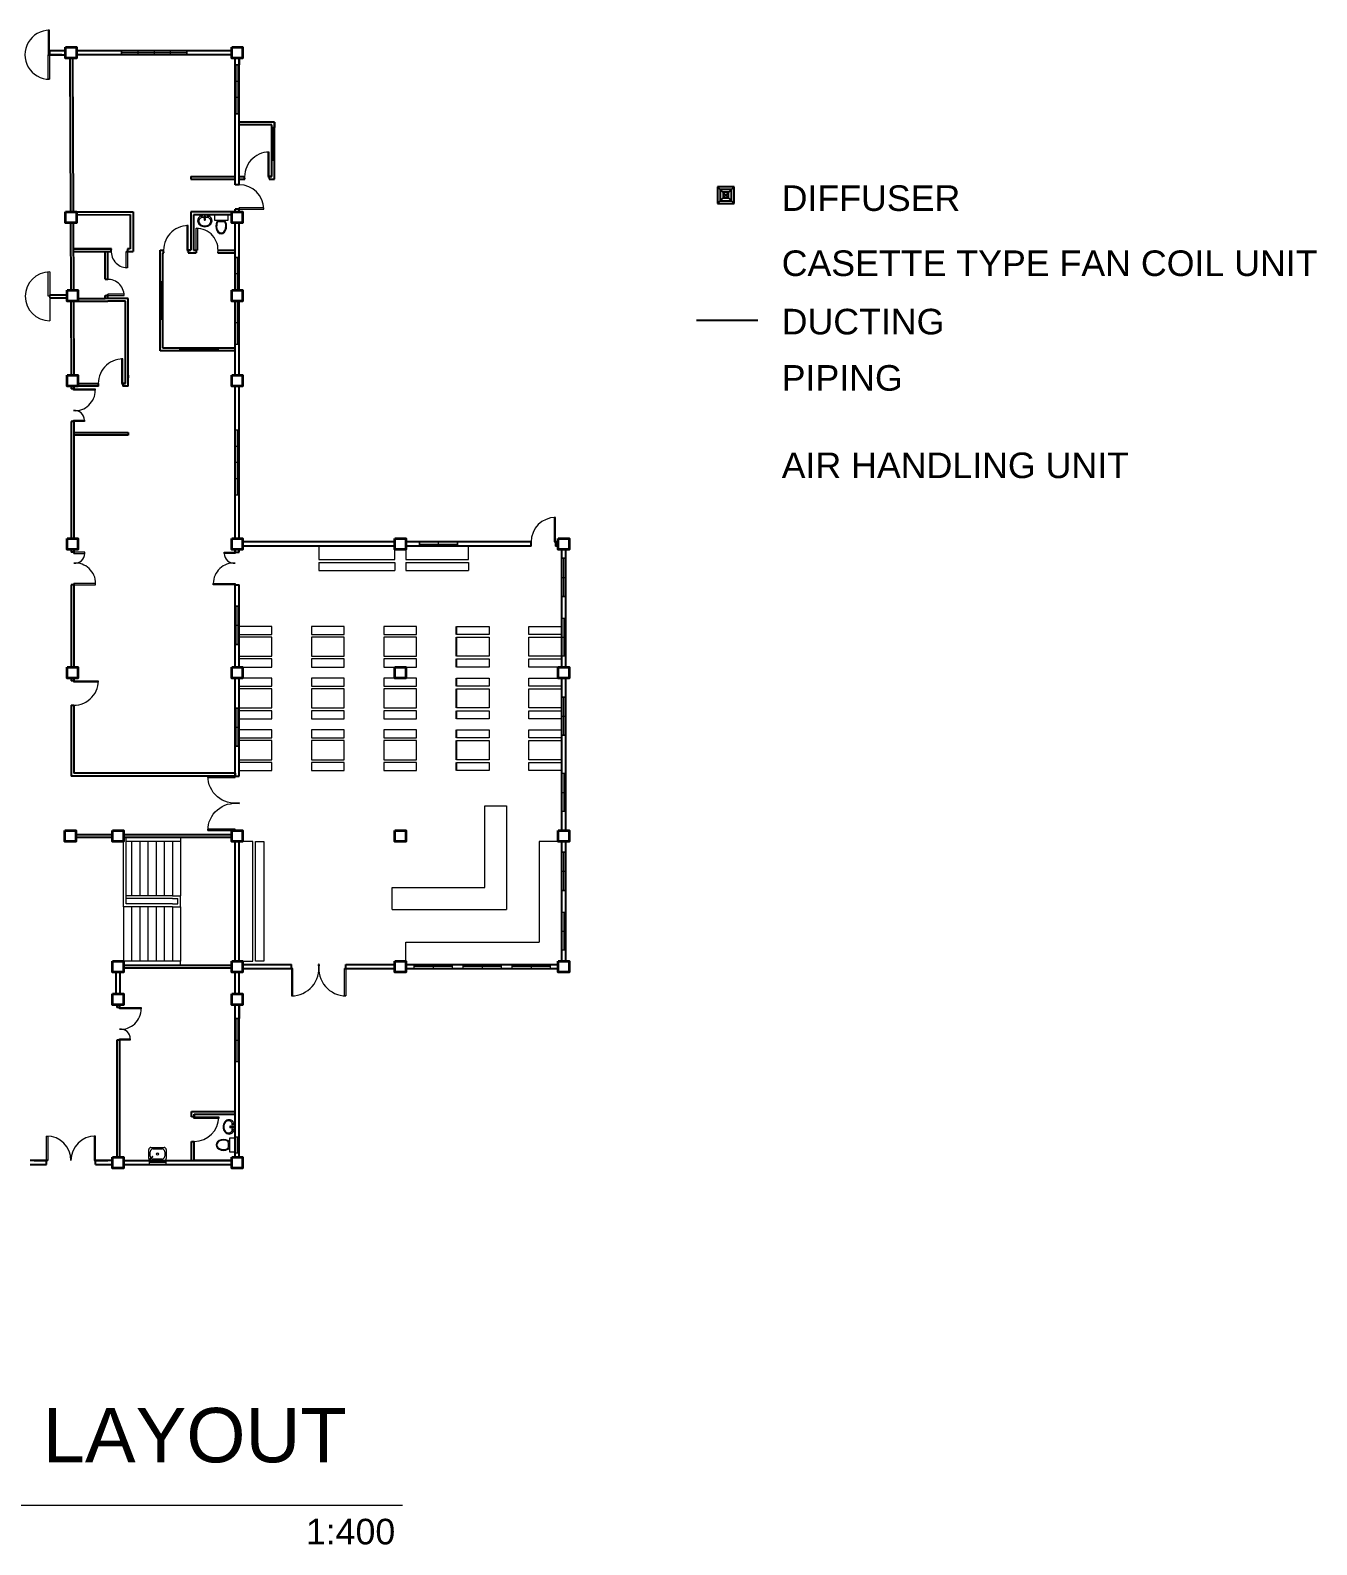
# Model space of a CAD drawing. Header units: millimetres. Extents: x 63005 to 126950, y 36019 to 74749.
# Drawn here: x 63231.5 to 63278.8, y 36302.6 to 36358.2 of the extents above; entities that cross this region are included whole.
import ezdxf

# ---------------------------------------------------------------- set-up
doc = ezdxf.new("R2010")
doc.units = ezdxf.units.MM
doc.header["$LTSCALE"] = 0.04
doc.layers.add('ahu line', color=150, linetype='Continuous')
doc.layers.add('diffuser', color=7, linetype='Continuous')
doc.styles.get("Standard").update_dxf_attribs({"font": 'arial.ttf', "width": 0.8})

# ---------------------------------------------------------------- blocks, each defined once
blk = doc.blocks.new('AC-S-12')
at = {"layer": 'diffuser', "color": 30}
for p, q in [((-0.15, 0.15), (0.15, -0.15)), ((0.15, 0.15), (-0.15, -0.15)), ((-0.15, 0.15), (-0.15, -0.15)), ((0.15, 0.15), (-0.15, 0.15)), ((-0.1, 0.1), (-0.1, -0.1)), ((0.1, 0.1), (-0.1, 0.1)), ((-0.05, 0.05), (-0.05, -0.05)), ((0.05, 0.05), (-0.05, 0.05)), ((0.05, -0.05), (0.05, 0.05)), ((0.1, -0.1), (0.1, 0.1)), ((0.15, -0.15), (0.15, 0.15)), ((-0.15, -0.15), (0.15, -0.15)), ((-0.1, -0.1), (0.1, -0.1)), ((-0.05, -0.05), (0.05, -0.05))]:
    blk.add_line(p, q, dxfattribs=at)
for points in [[(-0.358, 0.358, 0, 0.0447, 0), (-0.295, 0.295, 0, 0, 0), (-0.15, 0.15, 0, 0, 0)], [(0.358, 0.358, 0, 0.0447, 0), (0.295, 0.295, 0, 0, 0), (0.15, 0.15, 0, 0, 0)], [(-0.358, -0.358, 0, 0.0447, 0), (-0.295, -0.295, 0, 0, 0), (-0.15, -0.15, 0, 0, 0)], [(0.358, -0.358, 0, 0.0447, 0), (0.295, -0.295, 0, 0, 0), (0.15, -0.15, 0, 0, 0)]]:
    blk.add_lwpolyline(points, format="xyseb", dxfattribs=at)
blk = doc.blocks.new('fcu')
at = {"layer": 'diffuser', "xscale": 2.052644456280903, "yscale": 2.052644456280903, "zscale": 2.052644456280903}
blk.add_blockref('AC-S-12', (0, 0), dxfattribs=at)

msp = doc.modelspace()

# ---------------------------------------------------------------- linework, layer by layer
at = {"color": 8, "lineweight": 13}
for p, q in [((63232.211, 36358.214), (63232.161, 36358.214)), ((63232.161, 36358.214), (63232.161, 36357.314)), ((63232.211, 36357.314), (63232.211, 36358.214)), ((63232.161, 36356.414), (63232.161, 36357.314)), ((63232.161, 36357.314), (63232.211, 36357.314)), ((63232.161, 36357.314), (63232.211, 36357.314)), ((63232.211, 36357.364), (63232.211, 36357.264)), ((63232.211, 36357.314), (63232.211, 36356.414)), ((63232.211, 36357.264), (63232.211, 36356.414)), ((63232.211, 36356.414), (63232.161, 36356.414)), ((63240.28, 36353.739), (63240.23, 36353.739)), ((63240.23, 36353.739), (63240.23, 36352.839)), ((63240.28, 36352.839), (63240.28, 36353.739)), ((63240.08, 36351.689), (63239.18, 36351.689)), ((63239.18, 36351.639), (63240.08, 36351.639)), ((63240.08, 36351.639), (63240.08, 36351.689)), ((63237.305, 36351.039), (63237.255, 36351.039)), ((63237.255, 36351.039), (63237.255, 36350.139)), ((63237.305, 36350.139), (63237.305, 36351.039)), ((63237.605, 36350.139), (63237.605, 36350.939)), ((63237.605, 36350.939), (63237.655, 36350.939)), ((63237.655, 36350.939), (63237.655, 36350.139)), ((63235.08, 36350.089), (63235.03, 36350.089)), ((63235.03, 36349.489), (63235.03, 36350.089)), ((63235.08, 36350.089), (63235.08, 36349.489)), ((63237.655, 36350.139), (63237.605, 36350.139)), ((63235.08, 36349.489), (63235.03, 36349.489)), ((63232.168, 36348.439), (63232.168, 36349.339)), ((63232.218, 36349.339), (63232.218, 36348.439)), ((63232.218, 36348.439), (63232.168, 36348.439)), ((63232.218, 36348.389), (63232.218, 36348.489)), ((63232.218, 36348.439), (63232.218, 36347.539)), ((63234.955, 36348.514), (63234.355, 36348.514)), ((63234.355, 36348.464), (63234.955, 36348.464)), ((63234.955, 36348.464), (63234.955, 36348.514)), ((63234.905, 36346.139), (63234.855, 36346.139)), ((63234.855, 36346.139), (63234.855, 36345.239)), ((63234.905, 36345.239), (63234.905, 36346.139)), ((63234.905, 36345.239), (63234.855, 36345.239)), ((63233.105, 36344.24), (63233.105, 36344.238)), ((63250.805, 36340.314), (63250.755, 36340.314)), ((63250.755, 36340.314), (63250.755, 36339.414)), ((63250.805, 36339.414), (63250.805, 36340.314)), ((63233.105, 36334.315), (63234.005, 36334.315)), ((63234.005, 36334.265), (63233.105, 36334.265)), ((63234.005, 36334.315), (63234.005, 36334.265)), ((63241.105, 36323.738), (63241.105, 36322.738)), ((63241.155, 36322.738), (63241.155, 36323.738)), ((63243.055, 36322.738), (63243.055, 36323.738)), ((63243.105, 36323.738), (63243.105, 36322.738)), ((63241.105, 36322.738), (63241.155, 36322.738)), ((63243.105, 36322.738), (63243.055, 36322.738)), ((63237.53, 36318.286), (63238.43, 36318.286)), ((63238.43, 36318.236), (63237.53, 36318.236)), ((63238.43, 36318.286), (63238.43, 36318.236)), ((63232.1, 36316.686), (63232.1, 36317.586)), ((63232.1, 36317.586), (63232.15, 36317.586)), ((63232.15, 36317.586), (63232.15, 36316.686)), ((63233.9, 36317.586), (63233.85, 36317.586)), ((63233.85, 36317.586), (63233.85, 36316.686)), ((63233.9, 36316.686), (63233.9, 36317.586)), ((63232.15, 36316.686), (63232.1, 36316.686)), ((63233.9, 36316.686), (63233.85, 36316.686))]:
    msp.add_line(p, q, dxfattribs=at)
at = {"color": 8, "lineweight": 25}
for p, q in [((63232.161, 36357.314), (63232.805, 36357.314)), ((63232.661, 36357.464), (63232.211, 36357.464)), ((63232.805, 36357.464), (63232.211, 36357.464)), ((63232.211, 36357.464), (63232.211, 36357.314)), ((63232.661, 36357.314), (63232.211, 36357.314)), ((63232.955, 36357.189), (63232.98, 36351.539)), ((63233.055, 36357.189), (63233.08, 36351.539)), ((63238.905, 36357.464), (63233.205, 36357.464)), ((63238.905, 36357.314), (63233.205, 36357.314)), ((63239.03, 36352.539), (63239.03, 36357.189)), ((63239.18, 36352.539), (63239.18, 36357.189)), ((63239.18, 36357.189), (63239.18, 36356.939)), ((63240.48, 36354.839), (63239.18, 36354.839)), ((63240.38, 36354.739), (63239.18, 36354.739)), ((63240.38, 36352.839), (63240.38, 36354.739)), ((63240.48, 36352.739), (63240.48, 36354.839)), ((63237.405, 36352.839), (63239.03, 36352.839)), ((63237.405, 36352.839), (63237.405, 36352.739)), ((63237.405, 36352.739), (63239.03, 36352.739)), ((63239.18, 36352.839), (63239.38, 36352.839)), ((63239.18, 36352.739), (63239.386, 36352.739)), ((63239.38, 36352.739), (63239.38, 36352.839)), ((63240.23, 36352.839), (63240.38, 36352.839)), ((63240.38, 36352.839), (63240.28, 36352.839)), ((63240.28, 36352.839), (63240.28, 36352.739)), ((63240.28, 36352.739), (63240.48, 36352.739)), ((63239.18, 36352.539), (63239.03, 36352.539)), ((63239.03, 36351.539), (63239.03, 36351.639)), ((63239.18, 36351.639), (63239.03, 36351.639)), ((63239.18, 36351.539), (63239.18, 36351.689)), ((63232.981, 36351.139), (63232.992, 36348.664)), ((63233.08, 36351.539), (63235.28, 36351.547)), ((63233.081, 36351.139), (63233.092, 36348.664)), ((63233.081, 36351.139), (63233.085, 36350.189)), ((63233.205, 36351.439), (63235.18, 36351.448)), ((63235.18, 36351.448), (63235.18, 36350.189)), ((63235.28, 36351.547), (63235.28, 36350.089)), ((63238.905, 36351.539), (63237.405, 36351.539)), ((63237.405, 36351.539), (63237.405, 36350.139)), ((63238.905, 36351.439), (63237.505, 36351.439)), ((63237.505, 36351.439), (63237.505, 36350.139)), ((63239.03, 36348.664), (63239.03, 36351.139)), ((63239.18, 36348.664), (63239.18, 36351.139)), ((63233.085, 36350.189), (63234.488, 36350.189)), ((63234.488, 36350.189), (63233.085, 36350.189)), ((63233.085, 36350.089), (63234.48, 36350.089)), ((63234.255, 36349.064), (63234.255, 36350.089)), ((63234.355, 36349.064), (63234.355, 36350.089)), ((63234.48, 36350.089), (63234.48, 36350.189)), ((63235.03, 36350.089), (63235.28, 36350.089)), ((63235.18, 36350.189), (63235.08, 36350.189)), ((63235.18, 36350.189), (63235.08, 36350.189)), ((63235.08, 36350.189), (63235.08, 36350.089)), ((63236.28, 36346.439), (63236.28, 36350.139)), ((63236.28, 36350.139), (63236.405, 36350.139)), ((63236.38, 36346.539), (63236.38, 36350.039)), ((63236.38, 36350.039), (63236.411, 36350.039)), ((63236.38, 36350.039), (63236.411, 36350.039)), ((63236.405, 36350.039), (63236.405, 36350.139)), ((63237.405, 36350.139), (63237.305, 36350.139)), ((63237.305, 36350.139), (63237.305, 36350.039)), ((63237.305, 36350.039), (63237.605, 36350.039)), ((63237.505, 36350.139), (63237.605, 36350.139)), ((63237.605, 36350.139), (63237.605, 36350.039)), ((63238.399, 36350.039), (63239.03, 36350.039)), ((63238.405, 36350.139), (63239.03, 36350.139)), ((63234.255, 36349.064), (63234.355, 36349.064)), ((63232.218, 36348.489), (63232.855, 36348.489)), ((63232.218, 36348.389), (63232.855, 36348.389)), ((63232.994, 36348.264), (63233.005, 36345.539)), ((63233.094, 36348.264), (63233.094, 36348.114)), ((63233.094, 36348.264), (63233.105, 36345.539)), ((63233.255, 36348.364), (63234.255, 36348.364)), ((63233.255, 36348.264), (63234.355, 36348.264)), ((63234.255, 36348.364), (63234.255, 36348.464)), ((63234.255, 36348.364), (63234.255, 36348.464)), ((63234.255, 36348.464), (63234.355, 36348.464)), ((63234.355, 36348.364), (63234.255, 36348.364)), ((63234.355, 36348.364), (63234.355, 36348.514)), ((63235.105, 36348.364), (63234.355, 36348.364)), ((63235.005, 36348.264), (63234.355, 36348.264)), ((63235.005, 36345.239), (63235.005, 36348.264)), ((63235.105, 36345.139), (63235.105, 36348.364)), ((63239.03, 36345.539), (63239.03, 36348.264)), ((63239.18, 36345.539), (63239.18, 36348.264)), ((63239.03, 36346.439), (63236.28, 36346.439)), ((63239.03, 36346.539), (63236.38, 36346.539)), ((63239.03, 36345.539), (63239.03, 36346.489)), ((63233.005, 36345.139), (63233.005, 36345.039)), ((63233.105, 36345.039), (63233.005, 36345.039)), ((63233.105, 36345.139), (63233.105, 36345.039)), ((63233.255, 36345.239), (63234.005, 36345.239)), ((63234.011, 36345.139), (63233.255, 36345.139)), ((63234.005, 36345.239), (63234.005, 36345.139)), ((63235.005, 36345.239), (63234.905, 36345.239)), ((63234.905, 36345.239), (63234.905, 36345.139)), ((63235.105, 36345.139), (63234.905, 36345.139)), ((63239.03, 36339.539), (63239.03, 36345.139)), ((63239.03, 36344.989), (63239.03, 36345.139)), ((63239.18, 36339.539), (63239.18, 36345.139)), ((63239.18, 36345.039), (63239.18, 36345.139)), ((63233.005, 36343.839), (63233.005, 36339.539)), ((63233.105, 36343.839), (63233.005, 36343.839)), ((63233.105, 36343.839), (63233.105, 36339.539)), ((63233.105, 36343.439), (63235.105, 36343.439)), ((63235.105, 36343.339), (63233.105, 36343.339)), ((63235.105, 36343.439), (63235.105, 36343.339)), ((63244.905, 36339.414), (63239.305, 36339.414)), ((63249.905, 36339.414), (63245.305, 36339.414)), ((63249.905, 36339.264), (63249.905, 36339.414)), ((63250.905, 36339.414), (63250.805, 36339.414)), ((63250.805, 36339.414), (63250.805, 36339.264)), ((63233.005, 36339.139), (63233.005, 36339.039)), ((63233.105, 36339.039), (63233.005, 36339.039)), ((63233.105, 36339.139), (63233.105, 36338.989)), ((63233.105, 36339.139), (63233.105, 36339.039)), ((63239.03, 36338.989), (63239.03, 36339.139)), ((63239.03, 36339.039), (63239.18, 36339.039)), ((63239.18, 36339.039), (63239.18, 36339.139)), ((63244.905, 36339.264), (63239.305, 36339.264)), ((63249.905, 36339.264), (63245.305, 36339.264)), ((63250.905, 36339.264), (63250.805, 36339.264)), ((63251.03, 36334.814), (63251.03, 36339.139)), ((63251.18, 36334.814), (63251.18, 36339.139)), ((63233.005, 36337.839), (63233.005, 36334.815)), ((63233.105, 36337.839), (63233.005, 36337.839)), ((63233.105, 36337.889), (63233.105, 36334.815)), ((63239.03, 36334.814), (63239.03, 36337.889)), ((63239.03, 36337.839), (63239.18, 36337.839)), ((63239.18, 36334.814), (63239.18, 36337.839)), ((63233.005, 36334.415), (63233.005, 36334.315)), ((63233.105, 36334.415), (63233.105, 36334.315)), ((63239.03, 36330.813), (63239.03, 36334.414)), ((63239.18, 36330.813), (63239.18, 36334.414)), ((63251.03, 36328.813), (63251.03, 36334.414)), ((63251.18, 36328.813), (63251.18, 36334.414)), ((63233.105, 36334.315), (63233.005, 36334.315)), ((63233.005, 36333.421), (63233.005, 36330.813)), ((63233.005, 36333.415), (63233.105, 36333.415)), ((63233.105, 36333.415), (63233.105, 36330.913)), ((63239.03, 36330.913), (63233.105, 36330.913)), ((63239.03, 36330.813), (63233.105, 36330.813)), ((63239.03, 36330.813), (63239.18, 36330.813)), ((63233.18, 36328.663), (63234.53, 36328.663)), ((63233.18, 36328.563), (63234.53, 36328.563)), ((63234.93, 36328.663), (63238.905, 36328.663)), ((63234.93, 36328.563), (63238.905, 36328.563)), ((63239.03, 36324.013), (63239.03, 36328.413)), ((63239.18, 36324.013), (63239.18, 36328.413)), ((63251.03, 36324.013), (63251.03, 36328.413)), ((63251.18, 36324.013), (63251.18, 36328.413)), ((63234.93, 36323.863), (63238.905, 36323.863)), ((63239.305, 36323.888), (63241.105, 36323.888)), ((63241.105, 36323.738), (63241.105, 36323.888)), ((63243.105, 36323.888), (63244.905, 36323.888)), ((63243.105, 36323.738), (63243.105, 36323.888)), ((63245.305, 36323.888), (63250.905, 36323.888)), ((63234.655, 36322.811), (63234.655, 36323.613)), ((63234.805, 36322.811), (63234.805, 36323.613)), ((63234.93, 36323.763), (63238.905, 36323.763)), ((63239.03, 36322.811), (63239.03, 36323.613)), ((63239.18, 36322.811), (63239.18, 36323.613)), ((63239.305, 36323.738), (63241.155, 36323.738)), ((63243.055, 36323.738), (63244.905, 36323.738)), ((63245.305, 36323.738), (63250.905, 36323.738)), ((63234.68, 36322.411), (63234.68, 36322.311)), ((63234.78, 36322.311), (63234.68, 36322.311)), ((63234.78, 36322.411), (63234.78, 36322.261)), ((63234.78, 36322.411), (63234.78, 36322.311)), ((63239.03, 36316.811), (63239.03, 36322.411)), ((63239.18, 36316.811), (63239.18, 36322.411)), ((63239.18, 36322.411), (63239.18, 36321.911)), ((63234.68, 36321.111), (63234.68, 36316.811)), ((63234.78, 36321.111), (63234.68, 36321.111)), ((63234.78, 36321.161), (63234.78, 36316.811)), ((63237.43, 36318.286), (63237.43, 36318.486)), ((63237.43, 36318.486), (63239.03, 36318.486)), ((63237.53, 36318.286), (63237.43, 36318.286)), ((63237.53, 36318.236), (63237.53, 36318.386)), ((63237.53, 36318.386), (63239.03, 36318.386)), ((63237.53, 36318.386), (63237.53, 36318.286)), ((63237.43, 36316.686), (63237.43, 36317.386)), ((63237.43, 36317.386), (63237.53, 36317.386)), ((63237.53, 36316.686), (63237.53, 36317.386)), ((63232.15, 36316.686), (63231.505, 36316.686)), ((63231.65, 36316.686), (63232.1, 36316.686)), ((63232.1, 36316.536), (63232.1, 36316.686)), ((63234.53, 36316.686), (63233.85, 36316.686)), ((63233.9, 36316.686), (63234.35, 36316.686)), ((63233.9, 36316.536), (63233.9, 36316.686)), ((63234.93, 36316.686), (63238.905, 36316.686)), ((63238.905, 36316.686), (63237.53, 36316.686)), ((63231.505, 36316.536), (63232.1, 36316.536)), ((63231.65, 36316.536), (63232.1, 36316.536)), ((63233.9, 36316.536), (63234.35, 36316.536)), ((63233.9, 36316.536), (63234.53, 36316.536)), ((63234.93, 36316.536), (63238.905, 36316.536))]:
    msp.add_line(p, q, dxfattribs=at)
at = {"color": 8, "lineweight": 9}
for p, q in [((63236.055, 36357.464), (63234.855, 36357.464)), ((63234.855, 36357.464), (63234.855, 36357.314)), ((63237.255, 36357.389), (63234.855, 36357.389)), ((63235.455, 36357.464), (63235.455, 36357.314)), ((63236.055, 36357.464), (63236.055, 36357.314)), ((63236.055, 36357.314), (63237.255, 36357.314)), ((63236.655, 36357.314), (63236.655, 36357.464)), ((63237.255, 36357.314), (63237.255, 36357.464)), ((63239.18, 36356.939), (63239.03, 36356.939)), ((63239.03, 36356.939), (63239.03, 36356.339)), ((63239.105, 36355.139), (63239.105, 36356.939)), ((63239.03, 36356.339), (63239.18, 36356.339)), ((63239.18, 36356.339), (63239.18, 36355.739)), ((63239.18, 36355.739), (63239.03, 36355.739)), ((63239.03, 36355.739), (63239.03, 36355.139)), ((63239.03, 36355.139), (63239.18, 36355.139)), ((63240.48, 36354.639), (63240.38, 36354.639)), ((63240.38, 36354.639), (63240.38, 36353.439)), ((63240.43, 36354.639), (63240.43, 36353.439)), ((63240.38, 36354.039), (63240.48, 36354.039)), ((63240.38, 36353.439), (63240.48, 36353.439)), ((63237.906, 36351.241), (63237.893, 36351.363)), ((63237.935, 36351.241), (63237.948, 36351.363)), ((63238.27, 36351.439), (63238.27, 36351.239)), ((63238.77, 36351.439), (63238.27, 36351.439)), ((63238.27, 36351.239), (63238.77, 36351.239)), ((63238.43, 36351.189), (63238.611, 36351.189)), ((63238.77, 36351.239), (63238.77, 36351.439)), ((63239.18, 36349.864), (63239.03, 36349.864)), ((63239.105, 36349.864), (63239.105, 36348.664)), ((63239.18, 36348.664), (63239.18, 36349.864)), ((63236.28, 36348.289), (63236.28, 36348.989)), ((63236.28, 36348.989), (63236.38, 36348.989)), ((63236.33, 36348.989), (63236.33, 36347.589)), ((63236.38, 36348.989), (63236.38, 36347.589)), ((63239.18, 36349.264), (63239.03, 36349.264)), ((63236.28, 36348.289), (63236.38, 36348.289)), ((63239.105, 36348.264), (63239.105, 36346.664)), ((63239.18, 36348.264), (63239.18, 36346.664)), ((63236.38, 36347.589), (63236.28, 36347.589)), ((63239.18, 36347.464), (63239.03, 36347.464)), ((63239.18, 36346.664), (63239.03, 36346.664)), ((63237.005, 36346.439), (63237.005, 36346.539)), ((63238.405, 36346.489), (63237.005, 36346.489)), ((63238.405, 36346.439), (63237.005, 36346.439)), ((63237.705, 36346.539), (63238.405, 36346.539)), ((63237.705, 36346.539), (63237.705, 36346.439)), ((63238.405, 36346.539), (63238.405, 36346.439)), ((63239.03, 36342.339), (63239.03, 36343.539)), ((63239.03, 36343.539), (63239.18, 36343.539)), ((63239.105, 36343.539), (63239.105, 36341.139)), ((63239.03, 36342.939), (63239.18, 36342.939)), ((63239.18, 36342.339), (63239.03, 36342.339)), ((63239.18, 36342.339), (63239.18, 36341.139)), ((63239.18, 36341.739), (63239.03, 36341.739)), ((63239.18, 36341.139), (63239.03, 36341.139)), ((63245.805, 36339.414), (63245.805, 36339.264)), ((63246.505, 36339.264), (63246.505, 36339.414)), ((63247.205, 36339.264), (63247.205, 36339.414)), ((63242.105, 36339.264), (63242.105, 36338.764)), ((63244.905, 36338.764), (63244.905, 36339.139)), ((63245.305, 36339.264), (63245.305, 36338.764)), ((63245.805, 36339.339), (63247.205, 36339.339)), ((63245.805, 36339.264), (63247.205, 36339.264)), ((63247.605, 36338.764), (63247.605, 36339.264)), ((63251.18, 36338.814), (63251.03, 36338.814)), ((63251.105, 36337.414), (63251.105, 36338.814)), ((63242.105, 36338.764), (63244.905, 36338.764)), ((63242.105, 36338.664), (63244.905, 36338.664)), ((63242.105, 36338.664), (63242.105, 36338.364)), ((63242.105, 36338.364), (63244.905, 36338.364)), ((63244.905, 36338.664), (63244.905, 36338.364)), ((63245.305, 36338.764), (63247.605, 36338.764)), ((63245.305, 36338.664), (63247.605, 36338.664)), ((63245.305, 36338.664), (63245.305, 36338.364)), ((63245.305, 36338.364), (63247.605, 36338.364)), ((63247.605, 36338.664), (63247.605, 36338.364)), ((63251.03, 36338.114), (63251.18, 36338.114)), ((63251.03, 36337.414), (63251.18, 36337.414)), ((63239.18, 36337.051), (63239.03, 36337.051)), ((63239.105, 36335.651), (63239.105, 36337.051)), ((63251.03, 36336.614), (63251.18, 36336.614)), ((63251.105, 36336.614), (63251.105, 36335.214)), ((63239.03, 36336.351), (63239.18, 36336.351)), ((63240.38, 36336.314), (63239.18, 36336.314)), ((63239.18, 36336.314), (63239.18, 36336.014)), ((63240.38, 36336.014), (63240.38, 36336.314)), ((63243.04, 36336.314), (63241.84, 36336.314)), ((63241.84, 36336.314), (63241.84, 36336.014)), ((63243.04, 36336.014), (63243.04, 36336.314)), ((63245.7, 36336.314), (63244.5, 36336.314)), ((63244.5, 36336.314), (63244.5, 36336.014)), ((63245.7, 36336.014), (63245.7, 36336.314)), ((63247.16, 36336.314), (63248.36, 36336.314)), ((63248.36, 36336.314), (63248.36, 36336.014)), ((63249.82, 36336.014), (63249.82, 36336.314)), ((63249.82, 36336.314), (63251.02, 36336.314)), ((63251.02, 36336.314), (63251.02, 36336.014)), ((63239.03, 36335.651), (63239.18, 36335.651)), ((63239.18, 36336.014), (63240.38, 36336.014)), ((63240.38, 36335.914), (63239.18, 36335.914)), ((63239.18, 36335.914), (63239.18, 36335.214)), ((63240.38, 36335.214), (63240.38, 36335.914)), ((63241.84, 36336.014), (63243.04, 36336.014)), ((63243.04, 36335.914), (63241.84, 36335.914)), ((63241.84, 36335.914), (63241.84, 36335.214)), ((63243.04, 36335.214), (63243.04, 36335.914)), ((63244.5, 36336.014), (63245.7, 36336.014)), ((63245.7, 36335.914), (63244.5, 36335.914)), ((63244.5, 36335.914), (63244.5, 36335.214)), ((63245.7, 36335.214), (63245.7, 36335.914)), ((63248.36, 36336.014), (63247.16, 36336.014)), ((63247.16, 36335.914), (63248.36, 36335.914)), ((63248.36, 36335.914), (63248.36, 36335.214)), ((63251.02, 36336.014), (63249.82, 36336.014)), ((63249.82, 36335.914), (63251.02, 36335.914)), ((63249.82, 36335.214), (63249.82, 36335.914)), ((63251.02, 36335.914), (63251.02, 36335.214)), ((63251.03, 36335.914), (63251.18, 36335.914)), ((63239.18, 36335.214), (63240.38, 36335.214)), ((63240.38, 36335.114), (63239.18, 36335.114)), ((63239.18, 36335.114), (63239.18, 36334.814)), ((63240.38, 36334.814), (63240.38, 36335.114)), ((63241.84, 36335.214), (63243.04, 36335.214)), ((63243.04, 36335.114), (63241.84, 36335.114)), ((63241.84, 36335.114), (63241.84, 36334.814)), ((63243.04, 36334.814), (63243.04, 36335.114)), ((63244.5, 36335.214), (63245.7, 36335.214)), ((63245.7, 36335.114), (63244.5, 36335.114)), ((63244.5, 36335.114), (63244.5, 36334.814)), ((63245.7, 36334.814), (63245.7, 36335.114)), ((63248.36, 36335.214), (63247.16, 36335.214)), ((63247.16, 36335.114), (63248.36, 36335.114)), ((63248.36, 36335.114), (63248.36, 36334.814)), ((63251.02, 36335.214), (63249.82, 36335.214)), ((63249.82, 36334.814), (63249.82, 36335.114)), ((63249.82, 36335.114), (63251.02, 36335.114)), ((63251.18, 36335.214), (63251.03, 36335.214)), ((63239.18, 36334.814), (63240.38, 36334.814)), ((63240.38, 36334.414), (63239.18, 36334.414)), ((63239.18, 36334.414), (63239.18, 36334.114)), ((63240.38, 36334.114), (63240.38, 36334.414)), ((63241.84, 36334.814), (63243.04, 36334.814)), ((63243.04, 36334.414), (63241.84, 36334.414)), ((63241.84, 36334.414), (63241.84, 36334.114)), ((63243.04, 36334.114), (63243.04, 36334.414)), ((63244.5, 36334.814), (63245.7, 36334.814)), ((63245.7, 36334.414), (63244.5, 36334.414)), ((63244.5, 36334.414), (63244.5, 36334.114)), ((63245.7, 36334.114), (63245.7, 36334.414)), ((63248.36, 36334.814), (63247.16, 36334.814)), ((63247.16, 36334.414), (63248.36, 36334.414)), ((63248.36, 36334.414), (63248.36, 36334.114)), ((63251.02, 36334.814), (63249.82, 36334.814)), ((63249.82, 36334.114), (63249.82, 36334.414)), ((63249.82, 36334.414), (63251.02, 36334.414)), ((63239.18, 36334.114), (63240.38, 36334.114)), ((63240.38, 36334.014), (63239.18, 36334.014)), ((63239.18, 36334.014), (63239.18, 36333.314)), ((63240.38, 36333.314), (63240.38, 36334.014)), ((63241.84, 36334.114), (63243.04, 36334.114)), ((63243.04, 36334.014), (63241.84, 36334.014)), ((63241.84, 36334.014), (63241.84, 36333.314)), ((63243.04, 36333.314), (63243.04, 36334.014)), ((63244.5, 36334.114), (63245.7, 36334.114)), ((63245.7, 36334.014), (63244.5, 36334.014)), ((63244.5, 36334.014), (63244.5, 36333.314)), ((63245.7, 36333.314), (63245.7, 36334.014)), ((63248.36, 36334.114), (63247.16, 36334.114)), ((63247.16, 36334.014), (63248.36, 36334.014)), ((63248.36, 36334.014), (63248.36, 36333.314)), ((63251.02, 36334.114), (63249.82, 36334.114)), ((63249.82, 36334.014), (63251.02, 36334.014)), ((63249.82, 36333.314), (63249.82, 36334.014)), ((63239.18, 36333.313), (63239.03, 36333.313)), ((63239.105, 36331.913), (63239.105, 36333.313)), ((63239.18, 36333.314), (63240.38, 36333.314)), ((63241.84, 36333.314), (63243.04, 36333.314)), ((63244.5, 36333.314), (63245.7, 36333.314)), ((63248.36, 36333.314), (63247.16, 36333.314)), ((63251.02, 36333.314), (63249.82, 36333.314)), ((63251.18, 36333.714), (63251.03, 36333.714)), ((63251.105, 36332.314), (63251.105, 36333.714)), ((63240.38, 36333.214), (63239.18, 36333.214)), ((63239.18, 36333.214), (63239.18, 36332.914)), ((63239.18, 36332.914), (63240.38, 36332.914)), ((63240.38, 36332.914), (63240.38, 36333.214)), ((63243.04, 36333.214), (63241.84, 36333.214)), ((63241.84, 36333.214), (63241.84, 36332.914)), ((63241.84, 36332.914), (63243.04, 36332.914)), ((63243.04, 36332.914), (63243.04, 36333.214)), ((63245.7, 36333.214), (63244.5, 36333.214)), ((63244.5, 36333.214), (63244.5, 36332.914)), ((63244.5, 36332.914), (63245.7, 36332.914)), ((63245.7, 36332.914), (63245.7, 36333.214)), ((63247.16, 36333.214), (63248.36, 36333.214)), ((63248.36, 36332.914), (63247.16, 36332.914)), ((63248.36, 36333.214), (63248.36, 36332.914)), ((63249.82, 36332.914), (63249.82, 36333.214)), ((63249.82, 36333.214), (63251.02, 36333.214)), ((63251.02, 36332.914), (63249.82, 36332.914)), ((63251.02, 36333.214), (63251.02, 36332.914)), ((63251.03, 36333.014), (63251.18, 36333.014)), ((63239.03, 36332.613), (63239.18, 36332.613)), ((63240.38, 36332.514), (63239.18, 36332.514)), ((63239.18, 36332.514), (63239.18, 36332.214)), ((63239.18, 36332.214), (63240.38, 36332.214)), ((63240.38, 36332.214), (63240.38, 36332.514)), ((63243.04, 36332.514), (63241.84, 36332.514)), ((63241.84, 36332.514), (63241.84, 36332.214)), ((63241.84, 36332.214), (63243.04, 36332.214)), ((63243.04, 36332.214), (63243.04, 36332.514)), ((63245.7, 36332.514), (63244.5, 36332.514)), ((63244.5, 36332.514), (63244.5, 36332.214)), ((63244.5, 36332.214), (63245.7, 36332.214)), ((63245.7, 36332.214), (63245.7, 36332.514)), ((63247.16, 36332.514), (63248.36, 36332.514)), ((63248.36, 36332.214), (63247.16, 36332.214)), ((63248.36, 36332.514), (63248.36, 36332.214)), ((63249.82, 36332.214), (63249.82, 36332.514)), ((63249.82, 36332.514), (63251.02, 36332.514)), ((63251.02, 36332.214), (63249.82, 36332.214)), ((63251.02, 36332.514), (63251.02, 36332.214)), ((63251.03, 36332.314), (63251.18, 36332.314)), ((63239.03, 36331.913), (63239.18, 36331.913)), ((63240.38, 36332.114), (63239.18, 36332.114)), ((63239.18, 36332.114), (63239.18, 36331.414)), ((63240.38, 36331.414), (63240.38, 36332.114)), ((63243.04, 36332.114), (63241.84, 36332.114)), ((63241.84, 36332.114), (63241.84, 36331.414)), ((63243.04, 36331.414), (63243.04, 36332.114)), ((63245.7, 36332.114), (63244.5, 36332.114)), ((63244.5, 36332.114), (63244.5, 36331.414)), ((63245.7, 36331.414), (63245.7, 36332.114)), ((63247.16, 36332.114), (63248.36, 36332.114)), ((63248.36, 36332.114), (63248.36, 36331.414)), ((63249.82, 36332.114), (63251.02, 36332.114)), ((63249.82, 36331.414), (63249.82, 36332.114)), ((63239.18, 36331.414), (63240.38, 36331.414)), ((63240.38, 36331.314), (63239.18, 36331.314)), ((63239.18, 36331.314), (63239.18, 36331.014)), ((63239.18, 36331.014), (63240.38, 36331.014)), ((63240.38, 36331.014), (63240.38, 36331.314)), ((63241.84, 36331.414), (63243.04, 36331.414)), ((63243.04, 36331.314), (63241.84, 36331.314)), ((63241.84, 36331.314), (63241.84, 36331.014)), ((63241.84, 36331.014), (63243.04, 36331.014)), ((63243.04, 36331.014), (63243.04, 36331.314)), ((63244.5, 36331.414), (63245.7, 36331.414)), ((63245.7, 36331.314), (63244.5, 36331.314)), ((63244.5, 36331.314), (63244.5, 36331.014)), ((63244.5, 36331.014), (63245.7, 36331.014)), ((63245.7, 36331.014), (63245.7, 36331.314)), ((63248.36, 36331.414), (63247.16, 36331.414)), ((63247.16, 36331.314), (63248.36, 36331.314)), ((63248.36, 36331.014), (63247.16, 36331.014)), ((63248.36, 36331.314), (63248.36, 36331.014)), ((63251.02, 36331.414), (63249.82, 36331.414)), ((63249.82, 36331.014), (63249.82, 36331.314)), ((63249.82, 36331.314), (63251.02, 36331.314)), ((63251.02, 36331.014), (63249.82, 36331.014)), ((63251.03, 36330.913), (63251.18, 36330.913)), ((63251.105, 36330.913), (63251.105, 36329.513)), ((63251.03, 36330.213), (63251.18, 36330.213)), ((63248.205, 36326.713), (63248.205, 36329.713)), ((63248.205, 36329.713), (63249.005, 36329.713)), ((63249.005, 36329.713), (63249.005, 36325.913)), ((63251.18, 36329.513), (63251.03, 36329.513)), ((63234.93, 36326.013), (63234.93, 36328.413)), ((63235.03, 36328.413), (63235.03, 36328.513)), ((63235.03, 36326.113), (63235.03, 36328.413)), ((63237.03, 36328.413), (63235.03, 36328.413)), ((63235.23, 36328.413), (63235.23, 36326.413)), ((63235.53, 36328.413), (63235.53, 36326.413)), ((63235.83, 36328.413), (63235.83, 36326.413)), ((63236.13, 36328.413), (63236.13, 36326.413)), ((63236.43, 36328.413), (63236.43, 36326.413)), ((63236.73, 36328.413), (63236.73, 36326.413)), ((63237.03, 36328.538), (63237.03, 36328.413)), ((63237.03, 36328.413), (63237.03, 36326.413)), ((63239.68, 36328.413), (63239.305, 36328.413)), ((63239.68, 36324.013), (63239.68, 36328.413)), ((63239.78, 36324.013), (63239.78, 36328.413)), ((63239.78, 36328.413), (63240.08, 36328.413)), ((63240.08, 36328.413), (63240.08, 36324.013)), ((63250.905, 36328.413), (63250.205, 36328.413)), ((63250.205, 36328.413), (63250.205, 36324.713)), ((63251.18, 36328.013), (63251.03, 36328.013)), ((63251.105, 36326.613), (63251.105, 36328.013)), ((63251.03, 36327.313), (63251.18, 36327.313)), ((63244.805, 36325.913), (63244.805, 36326.713)), ((63244.805, 36326.713), (63248.205, 36326.713)), ((63251.03, 36326.613), (63251.18, 36326.613)), ((63236.73, 36326.013), (63234.93, 36326.013)), ((63234.93, 36326.013), (63234.93, 36324.013)), ((63236.73, 36326.413), (63235.03, 36326.413)), ((63236.73, 36326.313), (63235.03, 36326.313)), ((63236.73, 36326.113), (63235.03, 36326.113)), ((63235.23, 36326.013), (63235.23, 36324.013)), ((63235.53, 36326.013), (63235.53, 36324.013)), ((63235.83, 36326.013), (63235.83, 36324.013)), ((63236.13, 36326.013), (63236.13, 36324.013)), ((63236.43, 36326.013), (63236.43, 36324.013)), ((63236.73, 36326.413), (63237.03, 36326.413)), ((63236.73, 36326.313), (63236.93, 36326.313)), ((63236.73, 36326.113), (63236.93, 36326.113)), ((63236.73, 36326.013), (63236.73, 36324.013)), ((63236.73, 36326.013), (63237.03, 36326.013)), ((63236.93, 36326.113), (63236.93, 36326.313)), ((63237.03, 36326.313), (63237.03, 36326.413)), ((63237.03, 36326.113), (63237.03, 36326.313)), ((63237.03, 36326.013), (63237.03, 36326.113)), ((63237.03, 36326.013), (63237.03, 36324.013)), ((63244.805, 36325.913), (63249.005, 36325.913)), ((63251.03, 36325.813), (63251.18, 36325.813)), ((63251.105, 36325.813), (63251.105, 36324.413)), ((63251.03, 36325.113), (63251.18, 36325.113)), ((63245.305, 36324.013), (63245.305, 36324.713)), ((63245.305, 36324.713), (63250.205, 36324.713)), ((63251.18, 36324.413), (63251.03, 36324.413)), ((63237.03, 36324.013), (63234.93, 36324.013)), ((63237.03, 36323.888), (63237.03, 36324.013)), ((63239.18, 36324.013), (63239.68, 36324.013)), ((63240.08, 36324.013), (63239.78, 36324.013)), ((63245.605, 36323.738), (63245.605, 36323.888)), ((63247.005, 36323.813), (63245.605, 36323.813)), ((63246.305, 36323.888), (63246.305, 36323.738)), ((63247.005, 36323.888), (63247.005, 36323.738)), ((63247.005, 36323.888), (63247.405, 36323.888)), ((63247.405, 36323.738), (63247.405, 36323.888)), ((63248.805, 36323.813), (63247.405, 36323.813)), ((63248.105, 36323.888), (63248.105, 36323.738)), ((63248.805, 36323.888), (63248.805, 36323.738)), ((63249.205, 36323.738), (63249.205, 36323.888)), ((63250.605, 36323.813), (63249.205, 36323.813)), ((63249.905, 36323.888), (63249.905, 36323.738)), ((63250.605, 36323.888), (63250.605, 36323.738)), ((63239.18, 36321.911), (63239.03, 36321.911)), ((63239.03, 36321.911), (63239.03, 36321.111)), ((63239.105, 36320.311), (63239.105, 36321.911)), ((63239.03, 36321.111), (63239.18, 36321.111)), ((63239.18, 36321.111), (63239.18, 36320.311)), ((63239.18, 36320.311), (63239.03, 36320.311)), ((63238.833, 36317.937), (63238.954, 36317.95)), ((63238.833, 36317.908), (63238.954, 36317.895)), ((63238.78, 36317.352), (63238.78, 36317.171)), ((63239.03, 36317.511), (63238.83, 36317.511)), ((63238.83, 36317.511), (63238.83, 36317.011)), ((63239.03, 36316.961), (63239.03, 36317.561)), ((63239.03, 36317.561), (63239.18, 36317.561)), ((63239.03, 36317.011), (63239.03, 36317.511)), ((63239.105, 36317.561), (63239.105, 36316.961)), ((63235.88, 36316.536), (63235.88, 36316.686)), ((63235.88, 36316.686), (63236.48, 36316.686)), ((63236.48, 36316.611), (63235.88, 36316.611)), ((63236.48, 36316.686), (63236.48, 36316.536)), ((63238.83, 36317.011), (63239.03, 36317.011)), ((63239.18, 36316.961), (63239.03, 36316.961))]:
    msp.add_line(p, q, dxfattribs=at)
at = {"color": 8, "lineweight": -2}
for p, q in [((63240.48, 36354.839), (63240.48, 36354.639)), ((63239.386, 36352.739), (63239.38, 36352.739)), ((63235.18, 36351.547), (63235.18, 36351.547)), ((63236.411, 36350.039), (63236.405, 36350.039)), ((63237.255, 36350.139), (63237.405, 36350.139)), ((63234.255, 36349.206), (63234.255, 36349.214)), ((63232.994, 36348.264), (63232.994, 36348.164)), ((63235.105, 36345.539), (63235.105, 36345.439)), ((63234.855, 36345.239), (63235.005, 36345.239)), ((63250.905, 36339.414), (63250.755, 36339.414)), ((63247.16, 36336.014), (63247.16, 36336.314)), ((63247.16, 36335.214), (63247.16, 36335.914)), ((63247.16, 36334.814), (63247.16, 36335.114)), ((63251.02, 36335.114), (63251.02, 36334.814)), ((63233.105, 36334.415), (63233.105, 36334.265)), ((63247.16, 36334.114), (63247.16, 36334.414)), ((63251.02, 36334.414), (63251.02, 36334.114)), ((63247.16, 36333.314), (63247.16, 36334.014)), ((63251.02, 36334.014), (63251.02, 36333.314)), ((63233.005, 36333.421), (63233.005, 36333.415)), ((63247.16, 36332.914), (63247.16, 36333.214)), ((63247.16, 36332.214), (63247.16, 36332.514)), ((63247.16, 36331.414), (63247.16, 36332.114)), ((63251.02, 36332.114), (63251.02, 36331.414)), ((63247.16, 36331.014), (63247.16, 36331.314)), ((63251.02, 36331.314), (63251.02, 36331.014)), ((63233.105, 36330.813), (63233.005, 36330.813)), ((63239.03, 36330.813), (63238.03, 36330.813)), ((63239.03, 36330.913), (63239.03, 36330.813)), ((63239.03, 36328.813), (63238.03, 36328.813)), ((63242.094, 36323.888), (63242.117, 36323.888)), ((63242.117, 36323.888), (63242.094, 36323.888)), ((63239.18, 36316.811), (63239.18, 36316.961))]:
    msp.add_line(p, q, dxfattribs=at)
at = {"color": 8, "lineweight": 9, "ltscale": 0.4}
for p, q in [((63235.935, 36317.166), (63236.425, 36317.166)), ((63236.015, 36317.111), (63236.345, 36317.111)), ((63235.86, 36316.761), (63235.86, 36317.091)), ((63235.907, 36316.745), (63235.999, 36316.836)), ((63235.915, 36316.841), (63235.915, 36317.011)), ((63235.92, 36316.733), (63236.011, 36316.824)), ((63236.425, 36316.686), (63235.935, 36316.686)), ((63236.345, 36316.741), (63236.015, 36316.741)), ((63236.445, 36317.011), (63236.445, 36316.841)), ((63236.5, 36317.091), (63236.5, 36316.761))]:
    msp.add_line(p, q, dxfattribs=at)
at = {"color": 0, "linetype": 'ByBlock', "lineweight": 9}
msp.add_line((63245.179, 36304.011), (63200.963, 36304.011), dxfattribs=at)
at = {"color": 8, "lineweight": 35}
for points in [[(63232.805, 36357.589), (63233.205, 36357.589), (63233.205, 36357.189), (63232.805, 36357.189)], [(63238.905, 36357.589), (63239.305, 36357.589), (63239.305, 36357.189), (63238.905, 36357.189)], [(63232.805, 36351.539), (63233.205, 36351.539), (63233.205, 36351.139), (63232.805, 36351.139)], [(63238.905, 36351.539), (63239.305, 36351.539), (63239.305, 36351.139), (63238.905, 36351.139)], [(63232.855, 36348.664), (63233.255, 36348.664), (63233.255, 36348.264), (63232.855, 36348.264)], [(63238.905, 36348.664), (63239.305, 36348.664), (63239.305, 36348.264), (63238.905, 36348.264)], [(63232.855, 36345.539), (63233.255, 36345.539), (63233.255, 36345.139), (63232.855, 36345.139)], [(63238.905, 36345.539), (63239.305, 36345.539), (63239.305, 36345.139), (63238.905, 36345.139)], [(63232.855, 36339.539), (63233.255, 36339.539), (63233.255, 36339.139), (63232.855, 36339.139)], [(63238.905, 36339.539), (63239.305, 36339.539), (63239.305, 36339.139), (63238.905, 36339.139)], [(63244.905, 36339.539), (63245.305, 36339.539), (63245.305, 36339.139), (63244.905, 36339.139)], [(63250.905, 36339.539), (63251.305, 36339.539), (63251.305, 36339.139), (63250.905, 36339.139)], [(63232.855, 36334.815), (63233.255, 36334.815), (63233.255, 36334.415), (63232.855, 36334.415)], [(63238.905, 36334.814), (63239.305, 36334.814), (63239.305, 36334.414), (63238.905, 36334.414)], [(63244.9, 36334.814), (63245.3, 36334.814), (63245.3, 36334.414), (63244.9, 36334.414)], [(63250.905, 36334.814), (63251.305, 36334.814), (63251.305, 36334.414), (63250.905, 36334.414)], [(63232.78, 36328.813), (63233.18, 36328.813), (63233.18, 36328.413), (63232.78, 36328.413)], [(63234.53, 36328.813), (63234.93, 36328.813), (63234.93, 36328.413), (63234.53, 36328.413)], [(63238.905, 36328.813), (63239.305, 36328.813), (63239.305, 36328.413), (63238.905, 36328.413)], [(63244.905, 36328.813), (63245.305, 36328.813), (63245.305, 36328.413), (63244.905, 36328.413)], [(63250.905, 36328.813), (63251.305, 36328.813), (63251.305, 36328.413), (63250.905, 36328.413)], [(63234.53, 36324.013), (63234.93, 36324.013), (63234.93, 36323.613), (63234.53, 36323.613)], [(63238.905, 36324.013), (63239.305, 36324.013), (63239.305, 36323.613), (63238.905, 36323.613)], [(63244.905, 36324.013), (63245.305, 36324.013), (63245.305, 36323.613), (63244.905, 36323.613)], [(63250.905, 36324.013), (63251.305, 36324.013), (63251.305, 36323.613), (63250.905, 36323.613)], [(63234.53, 36322.811), (63234.93, 36322.811), (63234.93, 36322.411), (63234.53, 36322.411)], [(63238.905, 36322.811), (63239.305, 36322.811), (63239.305, 36322.411), (63238.905, 36322.411)], [(63234.53, 36316.811), (63234.93, 36316.811), (63234.93, 36316.411), (63234.53, 36316.411)], [(63238.905, 36316.811), (63239.305, 36316.811), (63239.305, 36316.411), (63238.905, 36316.411)]]:
    msp.add_lwpolyline(points, close=True, dxfattribs=at)
at = {"color": 8, "lineweight": 9}
for points in [[(63234.855, 36357.464), (63237.255, 36357.464), (63237.255, 36357.314), (63234.855, 36357.314)], [(63239.03, 36356.939), (63239.18, 36356.939), (63239.18, 36355.139), (63239.03, 36355.139)], [(63240.38, 36354.639), (63240.48, 36354.639), (63240.48, 36353.439), (63240.38, 36353.439)], [(63239.03, 36349.864), (63239.18, 36349.864), (63239.18, 36348.664), (63239.03, 36348.664)], [(63236.28, 36348.989), (63236.38, 36348.989), (63236.38, 36347.589), (63236.28, 36347.589)], [(63239.03, 36348.264), (63239.18, 36348.264), (63239.18, 36346.664), (63239.03, 36346.664)], [(63237.005, 36346.539), (63238.405, 36346.539), (63238.405, 36346.439), (63237.005, 36346.439)], [(63239.03, 36343.539), (63239.18, 36343.539), (63239.18, 36341.139), (63239.03, 36341.139)], [(63245.805, 36339.414), (63247.205, 36339.414), (63247.205, 36339.264), (63245.805, 36339.264)], [(63251.03, 36338.814), (63251.18, 36338.814), (63251.18, 36337.414), (63251.03, 36337.414)], [(63239.03, 36337.051), (63239.18, 36337.051), (63239.18, 36335.651), (63239.03, 36335.651)], [(63251.03, 36336.614), (63251.18, 36336.614), (63251.18, 36335.214), (63251.03, 36335.214)], [(63239.03, 36333.313), (63239.18, 36333.313), (63239.18, 36331.913), (63239.03, 36331.913)], [(63251.02, 36333.714), (63251.18, 36333.714), (63251.18, 36332.314), (63251.02, 36332.314)], [(63251.03, 36330.913), (63251.18, 36330.913), (63251.18, 36329.513), (63251.03, 36329.513)], [(63251.03, 36328.013), (63251.18, 36328.013), (63251.18, 36326.613), (63251.03, 36326.613)], [(63251.03, 36325.813), (63251.18, 36325.813), (63251.18, 36324.413), (63251.03, 36324.413)], [(63245.605, 36323.888), (63247.005, 36323.888), (63247.005, 36323.738), (63245.605, 36323.738)], [(63247.405, 36323.888), (63248.805, 36323.888), (63248.805, 36323.738), (63247.405, 36323.738)], [(63249.205, 36323.888), (63250.605, 36323.888), (63250.605, 36323.738), (63249.205, 36323.738)], [(63239.03, 36321.911), (63239.18, 36321.911), (63239.18, 36320.311), (63239.03, 36320.311)], [(63239.03, 36317.561), (63239.18, 36317.561), (63239.18, 36316.961), (63239.03, 36316.961)], [(63235.88, 36316.686), (63236.48, 36316.686), (63236.48, 36316.536), (63235.88, 36316.536)]]:
    msp.add_lwpolyline(points, close=True, dxfattribs=at)
msp.add_lwpolyline([(63237.655, 36351.218, 0.11576), (63237.675, 36351.135, 0.104047), (63237.733, 36351.062, 0.090875), (63237.817, 36351.014, 0.083344), (63237.92, 36350.997, 0.083344), (63238.024, 36351.014, 0.090875), (63238.108, 36351.062, 0.104047), (63238.166, 36351.135, 0.11576), (63238.185, 36351.218, 0.11576), (63238.166, 36351.3, 0.104047), (63238.108, 36351.374, 0.090875), (63238.024, 36351.422, 0.083344), (63237.92, 36351.439, 0.083344), (63237.817, 36351.422, 0.090875), (63237.733, 36351.374, 0.104047), (63237.675, 36351.3, 0.11576)], format="xyb", close=True, dxfattribs=at)
for points in [[(63237.698, 36351.197, 0.124838), (63237.714, 36351.134, 0.105788), (63237.763, 36351.077, 0.086697), (63237.833, 36351.04, 0.076776), (63237.92, 36351.027, 0.076776), (63238.008, 36351.04, 0.086697), (63238.078, 36351.077, 0.105788), (63238.127, 36351.134, 0.124838), (63238.143, 36351.197, 0.124838), (63238.127, 36351.259, 0.105788), (63238.078, 36351.317, 0.040067), (63238.047, 36351.337), (63237.945, 36351.337, 0.040067)], [(63237.896, 36351.337), (63237.794, 36351.337, 0.040067), (63237.763, 36351.317, 0.105788), (63237.714, 36351.259, 0.124838), (63237.698, 36351.197, 0.124838)], [(63238.788, 36318.145, 0.124838), (63238.726, 36318.129, 0.105788), (63238.668, 36318.08, 0.086697), (63238.632, 36318.01, 0.076776), (63238.618, 36317.922, 0.076776), (63238.632, 36317.835, 0.086697), (63238.668, 36317.765, 0.105788), (63238.726, 36317.716, 0.124838), (63238.788, 36317.7, 0.124838), (63238.851, 36317.716, 0.105788), (63238.909, 36317.765, 0.040067), (63238.928, 36317.796), (63238.928, 36317.898, 0.040067)], [(63238.928, 36317.947), (63238.928, 36318.049, 0.040067), (63238.909, 36318.08, 0.105788), (63238.851, 36318.129, 0.124838), (63238.788, 36318.145, 0.124838)]]:
    msp.add_lwpolyline(points, format="xyb", dxfattribs=at)
at = {"color": 8, "lineweight": 13, "ltscale": 0.03}
for points in [[(63233.094, 36344.989), (63233.094, 36345.039), (63233.894, 36345.039), (63233.894, 36344.989)], [(63233.094, 36343.839), (63233.094, 36343.889), (63233.494, 36343.889), (63233.494, 36343.839)], [(63233.105, 36339.039), (63233.105, 36338.989), (63233.505, 36338.989), (63233.505, 36339.039)], [(63239.03, 36339.039), (63239.03, 36338.989), (63238.63, 36338.989), (63238.63, 36339.039)], [(63233.105, 36337.889), (63233.105, 36337.839), (63233.905, 36337.839), (63233.905, 36337.889)], [(63239.03, 36337.889), (63239.03, 36337.839), (63238.23, 36337.839), (63238.23, 36337.889)], [(63234.78, 36322.261), (63234.78, 36322.311), (63235.58, 36322.311), (63235.58, 36322.261)], [(63234.78, 36321.111), (63234.78, 36321.161), (63235.18, 36321.161), (63235.18, 36321.111)]]:
    msp.add_lwpolyline(points, close=True, dxfattribs=at)
at = {"color": 8, "lineweight": 13}
msp.add_lwpolyline([(63239.03, 36328.813), (63239.03, 36328.863), (63238.03, 36328.863), (63238.03, 36328.813, -0.459034), (63239.18, 36329.802), (63239.18, 36329.824), (63239.18, 36329.802), (63239.18, 36329.824, -0.459034), (63238.03, 36330.813), (63238.03, 36330.763), (63239.03, 36330.763), (63239.03, 36330.813)], format="xyb", dxfattribs=at)
at = {"color": 8, "lineweight": 9}
for centre, radius in [((63237.819, 36351.366), 0.0255), ((63237.92, 36351.372), 0.0095), ((63238.022, 36351.366), 0.0255), ((63238.957, 36318.024), 0.0255), ((63238.957, 36317.821), 0.0255), ((63238.964, 36317.922), 0.0095)]:
    msp.add_circle(centre, radius, dxfattribs=at)
at = {"color": 8, "lineweight": 9, "ltscale": 0.4}
msp.add_circle((63236.18, 36316.926), 0.0375, dxfattribs=at)
at = {"color": 8, "lineweight": 13}
for centre, radius, start, end in [((63232.211, 36357.314), 0.9, 90, 270.0009), ((63240.28, 36352.839), 0.9, 90, 186.3794), ((63239.18, 36351.639), 0.9, 0, 90), ((63237.305, 36350.139), 0.9, 90, 186.3794), ((63237.605, 36350.139), 0.8, 352.8192, 90), ((63235.08, 36350.089), 0.601, 170.4143, 267.6141), ((63232.218, 36348.439), 0.9, 90, 270), ((63234.355, 36348.464), 0.6, 0, 99.5941), ((63234.905, 36345.239), 0.9, 90, 186.3794), ((63250.805, 36339.414), 0.9, 90, 180), ((63233.105, 36334.315), 0.9, 263.6206, 0), ((63241.105, 36323.738), 1, 270, 8.6269), ((63243.105, 36323.738), 1, 171.3731, 270), ((63237.53, 36318.286), 0.9, 270, 0), ((63232.1, 36316.686), 0.9, 0, 90), ((63233.9, 36316.686), 0.9, 90, 180)]:
    msp.add_arc(centre, radius, start, end, dxfattribs=at)
at = {"color": 8, "lineweight": 9}
for centre, radius, start, end in [((63237.92, 36351.366), 0.028, 353.7545, 186.2455), ((63237.92, 36351.264), 0.025, 138.7978, 233.6932), ((63237.92, 36351.335), 0.0948, 261.2026, 278.7974), ((63237.92, 36351.264), 0.025, 251.3793, 288.6207), ((63237.92, 36351.264), 0.025, 306.3068, 41.2022), ((63238.43, 36351.139), 0.05, 90, 151.8499), ((63238.611, 36351.139), 0.05, 28.0084, 90), ((63238.905, 36317.922), 0.317, 160.9431, 180), ((63238.905, 36317.922), 0.317, 180, 199.0569), ((63238.858, 36317.939), 0.267, 140.1732, 160.9431), ((63238.858, 36317.906), 0.267, 199.0569, 219.8268), ((63238.829, 36317.964), 0.228, 116.4127, 140.1732), ((63238.829, 36317.881), 0.228, 219.8268, 243.5873), ((63238.809, 36318.002), 0.185, 90, 116.4127), ((63238.809, 36317.843), 0.185, 243.5873, 270), ((63238.809, 36318.002), 0.185, 63.5873, 90), ((63238.809, 36317.843), 0.185, 270, 296.4127), ((63238.855, 36317.922), 0.025, 161.3793, 198.6207), ((63238.926, 36317.922), 0.0948, 171.2026, 188.7974), ((63238.855, 36317.922), 0.025, 48.7978, 143.6932), ((63238.855, 36317.922), 0.025, 216.3068, 311.2022), ((63238.79, 36317.964), 0.228, 39.8268, 63.5873), ((63238.79, 36317.881), 0.228, 296.4127, 320.1732), ((63238.957, 36317.922), 0.028, 263.7545, 96.2455), ((63238.76, 36317.939), 0.267, 19.0569, 39.8268), ((63238.76, 36317.906), 0.267, 320.1732, 340.9431), ((63238.714, 36317.922), 0.317, 0, 19.0569), ((63238.714, 36317.922), 0.317, 340.9431, 0), ((63238.73, 36317.352), 0.05, 0, 61.8499), ((63238.73, 36317.171), 0.05, 298.0084, 360)]:
    msp.add_arc(centre, radius, start, end, dxfattribs=at)
at = {"color": 8, "lineweight": 13, "ltscale": 0.03}
for centre, radius, start, end in [((63233.143, 36344.989), 0.752, 266.3048, 0), ((63233.141, 36343.889), 0.353, 0, 97.6281), ((63233.152, 36338.989), 0.353, 262.3719, 0), ((63238.984, 36338.989), 0.353, 180, 277.6281), ((63233.154, 36337.889), 0.752, 0, 93.6952), ((63238.982, 36337.889), 0.752, 86.3048, 180), ((63234.829, 36322.261), 0.752, 266.3048, 0), ((63234.827, 36321.161), 0.353, 0, 97.6281)]:
    msp.add_arc(centre, radius, start, end, dxfattribs=at)
at = {"color": 8, "lineweight": 9, "ltscale": 0.4}
for centre, radius, start, end in [((63235.935, 36317.091), 0.075, 90, 180), ((63236.015, 36317.011), 0.1, 90, 180), ((63236.345, 36317.011), 0.1, 0, 90), ((63236.425, 36317.091), 0.075, 0, 90), ((63235.935, 36316.761), 0.075, 180, 270), ((63235.914, 36316.739), 0.0217, 68.7565, 21.2435), ((63235.914, 36316.739), 0.0145, 82.0499, 7.9501), ((63235.914, 36316.739), 0.00874, 135, 315), ((63236.015, 36316.841), 0.1, 180, 219.9868), ((63236.015, 36316.841), 0.1, 230.0132, 270), ((63236.005, 36316.83), 0.00874, 315, 135), ((63236.345, 36316.841), 0.1, 270, 0), ((63236.425, 36316.761), 0.075, 270, 0)]:
    msp.add_arc(centre, radius, start, end, dxfattribs=at)
at = {"color": 8, "lineweight": 20}
msp.add_ellipse((63238.52, 36351.014), major_axis=(0, 0.275), ratio=0.727273, start_param=0.612555, end_param=5.670631, dxfattribs=at)
at = {"color": 8, "lineweight": 9}
msp.add_ellipse((63238.605, 36317.261), major_axis=(0.275, 0), ratio=0.727273, start_param=0.612555, end_param=5.670631, dxfattribs=at)
at = {"color": 8, "lineweight": 20}
msp.add_open_spline([(63238.386, 36351.162), (63238.377, 36351.146), (63238.37, 36351.128), (63238.343, 36351.037), (63238.348, 36350.95), (63238.406, 36350.818), (63238.456, 36350.777), (63238.554, 36350.763), (63238.606, 36350.789), (63238.68, 36350.9), (63238.698, 36350.984), (63238.682, 36351.098), (63238.671, 36351.133), (63238.655, 36351.162)], degree=3, knots=[0.937253, 0.937253, 0.937253, 0.937253, 1.185372, 1.185372, 2.113864, 2.113864, 3.042356, 3.042356, 3.970847, 3.970847, 4.899339, 4.899339, 5.346062, 5.346062, 5.346062, 5.346062], dxfattribs=at)
at = {"color": 8, "lineweight": 9}
msp.add_open_spline([(63238.754, 36317.396), (63238.738, 36317.404), (63238.72, 36317.412), (63238.628, 36317.439), (63238.541, 36317.434), (63238.41, 36317.376), (63238.368, 36317.326), (63238.355, 36317.228), (63238.381, 36317.175), (63238.492, 36317.101), (63238.576, 36317.084), (63238.689, 36317.099), (63238.724, 36317.111), (63238.754, 36317.126)], degree=3, knots=[0.937253, 0.937253, 0.937253, 0.937253, 1.185372, 1.185372, 2.113864, 2.113864, 3.042356, 3.042356, 3.970847, 3.970847, 4.899339, 4.899339, 5.346062, 5.346062, 5.346062, 5.346062], dxfattribs=at)
at = {"layer": 'ahu line', "linetype": 'Continuous', "lineweight": 25}
msp.add_line((63255.987, 36347.558), (63258.237, 36347.558), dxfattribs=at)

# ---------------------------------------------------------------- block references
at = {"layer": 'diffuser', "linetype": 'Continuous', "lineweight": 25}
msp.add_blockref('fcu', (63257.06, 36352.158), dxfattribs=at)

# ---------------------------------------------------------------- texts
at = {"color": 0, "lineweight": -2}
for s, height, p in [('DIFFUSER', 0.9395, (63259.113, 36351.577)), ('CASETTE TYPE FAN COIL UNIT', 0.93948, (63259.113, 36349.186)), ('DUCTING', 0.9395, (63259.113, 36347.041)), ('PIPING', 0.9395, (63259.113, 36344.972)), ('AIR HANDLING UNIT', 0.93948, (63259.113, 36341.76))]:
    msp.add_text(s, height=height, dxfattribs=at).set_placement(p)
at = {"color": 0, "linetype": 'ByBlock', "lineweight": 9}
for s, height, p in [('GROUND FLOOR ACU LAYOUT', 2, (63201.693, 36305.597)), ('SCALE                                                                                                  1:400', 0.939481, (63201.597, 36302.584))]:
    msp.add_text(s, height=height, dxfattribs=at).set_placement(p)

doc.saveas('drawing.dxf')
